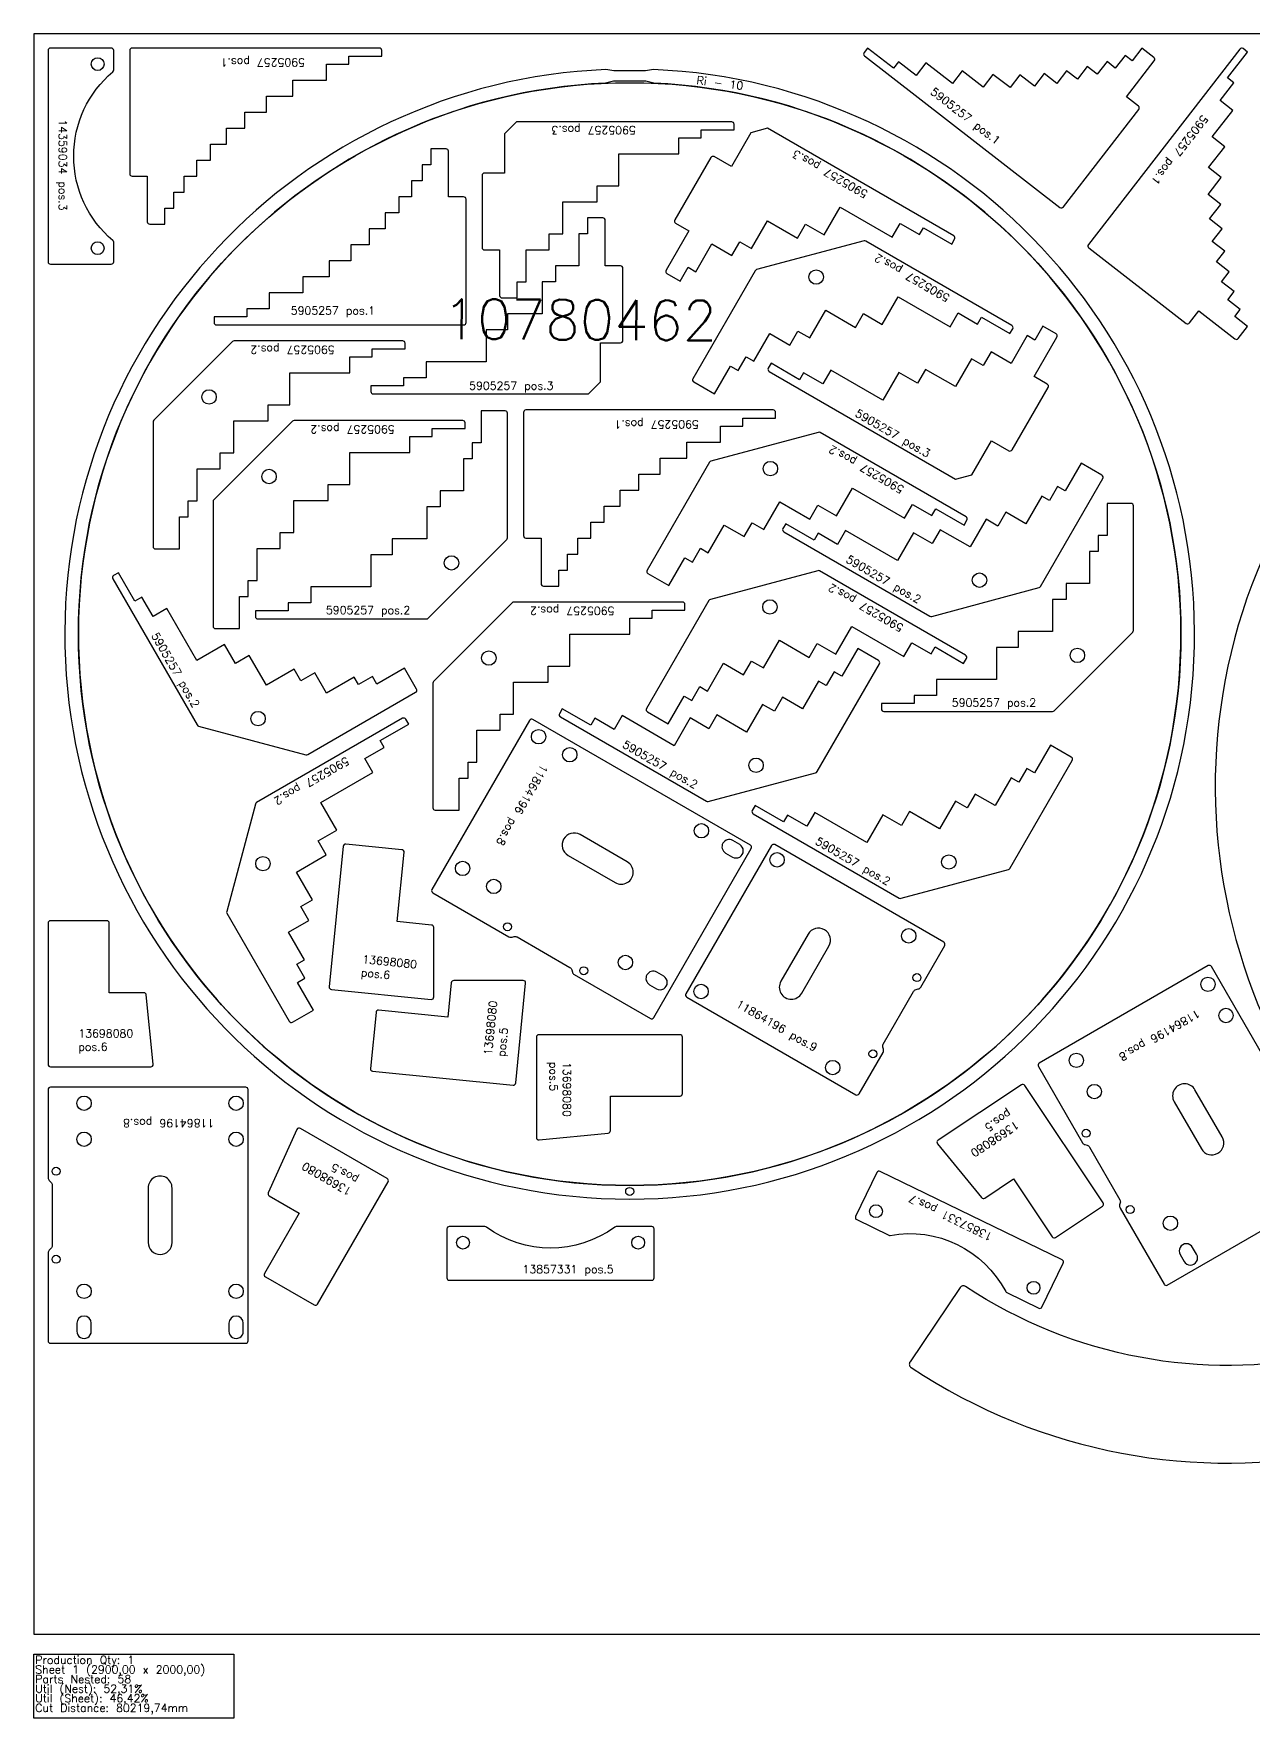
# Model space of a CAD drawing. Header units: millimetres. Extents: x 0 to 2900, y -105 to 2000.
# Drawn here: x 0 to 1524, y -105 to 2000 of the extents above; entities that cross this region are included whole.
import ezdxf

# ---------------------------------------------------------------- set-up
doc = ezdxf.new("R2010")
doc.units = ezdxf.units.MM
for name, color, linetype in [('11864196', 7, 'Continuous'), ('13698080', 7, 'Continuous'), ('13857331', 7, 'Continuous'), ('14359034', 7, 'Continuous'), ('5905257', 7, 'Continuous'), ('sheet', 24, 'Continuous'), ('Stats', 7, 'Continuous'), ('Texto', 7, 'Continuous')]:
    doc.layers.add(name, color=color, linetype=linetype)
doc.styles.get("Standard").update_dxf_attribs({"font": 'txt.shx'})

msp = doc.modelspace()

# ---------------------------------------------------------------- linework, layer by layer
at = {"color": 31}
for points in [[(724.9713609562386, 1953.507240723586), (714.9643315906651, 1955.154363255715, 47.14072687747872), (774.8431237387485, 1955.154363255715), (764.8360943731749, 1953.507240723586, 0.0141593486448423)], [(724.772801322957, 1940.496170327766), (714.7656169678448, 1938.130006621824, 45.70095817957585), (775.0418383615688, 1938.130006621824), (765.0346540064857, 1940.496170327766, 0.0145696089754506)]]:
    msp.add_lwpolyline(points, format="xyb", close=True, dxfattribs=at)
at = {"color": 41}
for points in [[(1875.061167707028, 550.0312508814781, 0.4117789126933751), (1873.523063030596, 556.9028053362783, -0.9917148530876204), (2507.716621612641, 1566.142215597863, 0.4117789124675645), (2514.575142049011, 1567.737434719119), (2574.167599214492, 1662.571347034784, 0.4162690241014815), (2572.564612275794, 1669.48373186276, 0.9930117941901034), (1808.545254537821, 453.6428649893783, 0.4162690233419414), (1815.468710541549, 455.1973385658156)], [(1828.396669448166, 1430.687805288055, 0.41177891318608), (1829.721879485224, 1423.772037436018, -0.9917148530861652), (1164.670101842536, 434.5947075166508, 0.4117789128568999), (1157.765598368855, 433.2120078357723), (1095.273526294503, 340.2632434331785, 0.4162690242698682), (1096.662327010605, 333.3046614144516, 0.9930117941890159), (1897.85689157402, 1524.97653834694, 0.4162690233078419), (1890.888741522516, 1523.636569690646)]]:
    msp.add_lwpolyline(points, format="xyb", close=True, dxfattribs=at)
at = {"color": 31}
for centre, radius in [((744.9037276647068, 1249.789470053518), 688.9999999996592), ((744.9037276647068, 553.2894700530524), 5)]:
    msp.add_circle(centre, radius, dxfattribs=at)
at = {"layer": '11864196', "color": 41}
for points in [[(770.8010029032832, 769.4856766498291, 0.4142135634196399), (774.8990791146385, 770.5837528611752), (896.8990791150065, 981.8939513843643, 0.4142135627340851), (895.8010029036612, 985.9920275957204), (623.8690261156213, 1142.992027596196, 0.4142135613114287), (619.7709499042659, 1141.893951384848), (497.7709499038974, 930.5837528616589, 0.4142135619968565), (498.8690261152436, 926.4856766503037), (594.0702740009222, 871.5212105560972, 0.1989123676024684), (597.864369226457, 871.0217084435551), (600.6935004704724, 871.7797718756244, -0.1989123676126144), (604.487595696009, 871.2802697630818), (670.182433322533, 833.3513375748863, -0.198912367122249), (672.5120624539946, 830.3153057814583), (673.2701258861407, 827.4861745374639, 0.1989123680841803), (675.5997550176044, 824.4501427440356)], [(682.8901507808565, 999.2196142365704, 0.9999959392483992), (667.8901507808112, 973.2388521230637), (726.7798782380936, 939.238852122961, 1.000004060534777), (741.7798782381392, 965.2196142364676)], [(873.7484440204136, 991.7958751730523, 0.9999890616376127), (864.7484440203864, 976.2074179049479), (873.4086980582221, 971.2074179049333, 1.000010938770756), (882.4086980582492, 986.7958751730373)], [(1138.63001869356, 860.5842211301906, 0.4142135636112628), (1137.531942482214, 864.6822973415456), (926.2217439590235, 986.6822973419142, 0.4142135636926614), (922.1236677476682, 985.5842211305679), (815.1236677473454, 800.254784720885, 0.4142135615838899), (816.2217439586916, 796.1567085095297), (1027.531942481881, 674.1567085091611, 0.4142135615021181), (1031.630018693237, 675.2547847205072), (1061.594484787367, 727.1547624170079, 0.198912367530472), (1062.09398689991, 730.9488576425425), (1061.335923467611, 733.7779888861612, -0.1989123674324396), (1061.835425580153, 737.5720841116957), (1099.764357768578, 803.2669217386185, -0.1989123675485278), (1102.800389562005, 805.5965508700806), (1105.629520805772, 806.3546143018297, 0.1989123676427709), (1108.6655525992, 808.6842434332933)], [(933.8960811068943, 815.9746391969417, 1.00000454097852), (959.8768432204016, 800.9746391968969), (993.8768432205042, 859.8643666541791, 0.9999954598766944), (967.896081106997, 874.8643666542243)], [(778.7484440201263, 827.2510484541747, 0.999989061637606), (769.7484440200992, 811.6625911860705), (778.408698057935, 806.6625911860555, 1.000010938482047), (787.4086980579622, 822.2510484541599)], [(1412.730308310085, 437.4356005057466, 0.4142135621430367), (1416.828525923866, 436.3380521514096), (1628.123008627283, 558.3652687020435, 0.4142135631829488), (1629.220556981621, 562.4634863158227), (1472.185532404165, 834.3752386472694, 0.4142135625881664), (1468.087314790386, 835.472787001607), (1256.792832086969, 713.445570450973, 0.4142135623757606), (1255.69528373263, 709.3473528371934), (1310.67201165597, 614.1531853748182, 0.1989123677959785), (1313.708343489361, 611.8239473151954), (1316.53757235136, 611.06624829227, -0.1989123681539217), (1319.573904184751, 608.7370102326453), (1357.511297804827, 543.0470585426986, -0.1989123676633897), (1358.011288607211, 539.2530276864205), (1357.253589584362, 536.4237988244017, 0.1989123682776553), (1357.753580386746, 532.6297679681217)], [(18.00000010041619, 366.579595356793, 0.4142135624898732), (21.00000010041619, 363.5795953567932), (265.0000001004163, 363.5795953567932, 0.4142135620080702), (268.0000001004163, 366.579595356793), (268.0000001004162, 680.579595356793, 0.414213562241207), (265.0000001004162, 683.579595356793), (21.00000010041615, 683.5795953567927, 0.4142135627231279), (18.00000010041615, 680.5795953567929), (18.00000010041616, 570.6506631687122, 0.1989123673174992), (19.46446619448532, 567.1151292627533), (21.53553400634813, 565.0440614508339, -0.1989123679215707), (23.00000010041616, 561.5085275448733), (23.00000010041618, 485.6506631687124, -0.1989123674313057), (21.53553400634814, 482.1151292627535), (19.46446619448534, 480.0440614508343, 0.1989123677988715), (18.00000010041617, 476.5085275448736)], [(1451.432957727539, 680.3514396930461, 1.000004060488103), (1425.454127886956, 665.348093395837), (1459.461712827296, 606.4627457571796, 0.9999959383774987), (1485.440542667881, 621.4660920543886)], [(173.0000001004161, 557.5795953567928, 1.000004060830306), (143.0000001004161, 557.5795953567928), (143.0000001004161, 489.579595356793, 0.9999959387196108), (173.0000001004161, 489.579595356793)], [(1448.489748071851, 483.4927657238185, 1.000008016806934), (1432.9024501675, 474.4907579454928), (1437.903565599903, 465.8311479986315, 1.000010938233446), (1453.490863504254, 474.8331557769571)], [(72.00000010041617, 388.5795953567932, 0.9999947570632416), (54.00000010041618, 388.5795953567932), (54.00000010041618, 378.5795953567931, 1.000005242663069), (72.00000010041617, 378.5795953567931)], [(262.0000001004163, 388.5795953567932, 0.999994757816198), (244.0000001004162, 388.5795953567932), (244.0000001004162, 378.5795953567931, 1.00000524341597), (262.0000001004163, 378.5795953567931)]]:
    msp.add_lwpolyline(points, format="xyb", close=True, dxfattribs=at)
for centre, radius in [((631.0914579799193, 1121.501646539416), 9), ((670.06260115018, 1099.001646539348), 8.999999999999943), ((834.6074278690573, 1004.001646539061), 9), ((929.1140488044039, 967.6919162851428), 9), ((536.0914579796322, 956.9568198205384), 9), ((575.0626011498927, 934.4568198204704), 8.999999999999943), ((592.2036173011822, 884.1459306879854), 5), ((1093.658875523281, 872.6919162848556), 9), ((739.6074278687704, 839.4568198201833), 9), ((687.4664117173747, 829.145930687819), 4.999999999999771), ((1103.969764655646, 820.5509001334601), 4.999999999999886), ((1467.698013718958, 812.1522285890007), 9), ((834.1140488041167, 803.1470895662652), 9), ((1490.203033164773, 773.1839838281246), 8.999999999999943), ((998.6588755229943, 708.1470895659784), 9), ((1048.96976465548, 725.2881057172681), 5), ((1303.165424728592, 717.1310353733433), 9), ((1325.670444174406, 678.1627906124668), 8.999999999999943), ((63.00000010041614, 663.5795953567927), 9), ((253.0000001004161, 663.579595356793), 9), ((63.00000010041614, 618.5795953567929), 8.999999999999943), ((253.0000001004161, 618.5795953567929), 8.999999999999943), ((1315.366271090003, 626.0204468116109), 5), ((28.00000010041616, 578.5795953567927), 5), ((1370.378540846437, 530.764737396136), 4.999999999999771), ((1420.691637390064, 513.630201622101), 9), ((28.00000010041618, 468.579595356793), 4.999999999999771), ((63.00000010041618, 428.5795953567929), 9), ((253.0000001004161, 428.5795953567929), 9)]:
    msp.add_circle(centre, radius, dxfattribs=at)
at = {"layer": '13698080', "color": 41}
for points in [[(460.2856300677782, 980.4002879380632), (390.1316810478818, 987.3769230090624, 0.4142135633534584), (386.8495285333765, 984.6885266708115), (369.3832010152011, 809.0548812522079, 0.414213562765139), (372.071597353451, 805.7727287377018), (496.792412887005, 793.3695550334207, 0.4435527628524473), (500.0892909751335, 796.3548294912912), (500.0892900633233, 883.2815113325647, 0.385470661904375), (497.3861681514499, 886.2667857274512), (454.3645618503279, 890.5451770585797), (462.9740264060292, 977.1181354235569, 0.4142135635073178)], [(91.50000010041614, 891.5877138209154), (21.00000010041524, 891.5877138209154, 0.4142135628080297), (18.00000010041615, 888.5877138209155), (18.00000010041619, 712.0877138209136, 0.4142135630456311), (21.00000010041528, 709.0877138209171), (146.3360306155603, 709.0877138209171, 0.4435527639200178), (149.3213050388233, 712.3845919403802), (140.7190950940501, 798.884591940382, 0.3854706609092853), (137.733820670787, 801.5877138209155), (94.50000010041616, 801.5877138209155), (94.50000010041614, 888.5877138209155, 0.4142135629619415)], [(427.8615112377623, 777.1111078941792), (420.8848761667631, 706.9571588742838, 0.4142135616428244), (423.573272505014, 703.6750063597763), (599.2069179236177, 686.2086788416007, 0.4142135630527814), (602.489070438124, 688.8970751798527), (614.8922441424048, 813.6178907134047, 0.4435527633331067), (611.9069696845341, 816.9147688015332), (524.980287843261, 816.9147678897244, 0.3854706614341407), (521.9950134483744, 814.2116459778501), (517.716622117246, 771.1900396767279), (431.1436637522685, 779.799504232429, 0.4142135623154958)], [(810.8528014719944, 675.583752649829), (810.8528014721174, 746.083752649829, 0.4142135616852672), (807.8528014721227, 749.0837526498352), (631.3528014721207, 749.0837526501434, 0.4142135621822747), (628.3528014721156, 746.0837526501475), (628.352801471897, 620.7477221350047, 0.4435527630504101), (631.6496795913567, 617.7624477117356), (718.1496795913718, 626.3646576563569, 0.3854706606619395), (720.8528014719119, 629.349932079616), (720.8528014719875, 672.5837526499872), (807.8528014719893, 672.5837526498354, 0.4142135623576892)], [(1277.117290896652, 495.7690780582962), (1335.778493981693, 534.872955776697, 0.4142135619269009), (1336.610720593039, 539.0331719810988), (1238.712360063993, 685.8941981443581, 0.414213562424009), (1234.552143859592, 686.7264247557043), (1130.263316342972, 617.2069238908265, 0.4435527632388569), (1129.608010380255, 612.8078509416674), (1184.744200553168, 545.6048112101959, 0.3854706596006388), (1188.727496108941, 545.0114413436067), (1224.701225592947, 568.9917254979924), (1272.957074692251, 496.601304669643, 0.4142135621925201)], [(289.5289831004161, 446.720045913804), (350.5837740672192, 411.470045913804, 0.4142135614656281), (354.6818502785725, 412.5681221251573), (442.9318502785731, 565.4216058931124, 0.4142135619629976), (441.83377406722, 569.5196821044657), (333.2895876316035, 632.1876973620376, 0.4435527621613526), (329.0558250840575, 630.8251543690312), (293.255557424918, 551.6128519692909, 0.3854706600445015), (294.4893199724642, 547.7792425395905), (331.9309068890638, 526.1623322544051), (288.4309068890629, 450.8181221251573, 0.4142135626539144)]]:
    msp.add_lwpolyline(points, format="xyb", close=True, dxfattribs=at)
at = {"layer": '13857331', "color": 41}
for points in [[(1214.854998223508, 428.2740913536521, 0.1604098215238736), (1216.201451735265, 426.9668797905253), (1256.228282701735, 407.508063200867, 0.4142135624115669), (1260.238001628783, 408.8944809323152), (1286.908230450713, 463.7552036270252, 0.4142135621725729), (1285.521812719265, 467.7649225540731), (1057.98471695268, 578.3807896351935, 0.4142135620723355), (1053.974998025631, 576.9943719037456), (1027.304769203701, 522.1336492090355, 0.4142135614833802), (1028.69118693515, 518.1239302819871), (1068.71801790162, 498.6651136923287, 0.1604098213417563), (1070.57772599494, 498.4136679967217, -0.3292927799698382)], [(565.7889740999998, 508.8315635025928, 0.1604098219705626), (564.0064979649358, 509.4185200245565), (519.5004001772359, 509.4185200245565, 0.4142135606295619), (516.5004001772357, 506.4185200245546), (516.5004001772357, 445.4185200245546, 0.414213563661643), (519.5004001772359, 442.4185200245546), (772.5004001772357, 442.4185200245548, 0.4142135624954323), (775.5004001772357, 445.4185200245546), (775.5004001772357, 506.4185200245548, 0.4142135619462133), (772.5004001772357, 509.4185200245566), (727.9943023895356, 509.4185200245566, 0.1604098219263755), (726.2118262544719, 508.8315635025928, -0.3292927799692542)]]:
    msp.add_lwpolyline(points, format="xyb", close=True, dxfattribs=at)
for centre in [(1052.724578119555, 528.6783657561081), (536.5004001772359, 489.4185200245528), (755.5004001772357, 489.4185200245528), (1249.683566154661, 432.9278721167195)]:
    msp.add_circle(centre, 8, dxfattribs=at)
at = {"layer": '14359034', "color": 41}
msp.add_lwpolyline([(98.93617010041606, 1952.411736621785, 0.2208024940821849), (99.99999988749651, 1954.703296114194), (99.99999988753893, 1978.999999971508, 0.4142135632477363), (96.99999988754415, 1981.999999971513), (20.99999988754325, 1981.999999971645, 0.4142135626628073), (17.999999887538, 1978.99999997165), (17.99999988707727, 1714.99999997165, 0.4142135621988686), (20.99999988707203, 1711.999999971646), (96.99999988707295, 1711.999999971513, 0.4142135626735578), (99.9999998870782, 1714.999999971507), (99.9999998871206, 1739.296703828818, 0.220802495035157), (98.93617010004817, 1741.588263321204, -0.4642383454426976)], format="xyb", close=True, dxfattribs=at)
for centre in [(79.99999988750832, 1961.999999971543), (79.99999988710694, 1731.999999971542)]:
    msp.add_circle(centre, 8, dxfattribs=at)
at = {"layer": '5905257', "color": 41}
for points in [[(366.000000100416, 1941.999999621785), (366.000000100416, 1961.999999621784), (394.000000100416, 1961.999999621784), (394.000000100416, 1971.999999621784), (435.0000001004159, 1971.999999621784), (435.0000001004159, 1978.999999621784, 0.4142135622788782), (432.0000001004158, 1981.999999621784), (123.0000001004161, 1981.999999621784, 0.4142135629474307), (120.0000001004161, 1978.999999621784), (120.0000001004161, 1824.999999621784, 0.414213562320183), (123.0000001004161, 1821.999999621784), (142.0000001004161, 1821.999999621784), (142.0000001004161, 1764.999999621783, 0.4142135620421091), (145.0000001004161, 1761.999999621783), (164.0000001004161, 1761.999999621783), (164.0000001004161, 1781.999999621783), (175.0000001004161, 1781.999999621783), (175.0000001004161, 1801.999999621784), (188.0000001004161, 1801.999999621784), (188.0000001004161, 1821.999999621784), (204.0000001004161, 1821.999999621784), (204.0000001004161, 1841.999999621784), (221.0000001004161, 1841.999999621784), (221.0000001004161, 1861.999999621784), (241.0000001004161, 1861.999999621784), (241.0000001004161, 1881.999999621782), (264.0000001004161, 1881.999999621782), (264.0000001004161, 1901.999999621784), (291.000000100416, 1901.999999621784), (291.000000100416, 1921.999999621784), (324.000000100416, 1921.999999621784), (324.000000100416, 1941.999999621785)], [(1115.144000728962, 1963.449204621785), (1102.893477831104, 1947.640198051827), (1080.76086863316, 1964.790930108829), (1074.635607184231, 1956.886426823849), (1042.227143715813, 1981.99999876446), (1037.939460701563, 1976.466846464974, 0.4142135620701383), (1038.473233252378, 1972.257917044801), (1282.722384758259, 1782.987338272882, 0.4142135631564395), (1286.931314178431, 1783.521110823697), (1381.260340491945, 1905.250461412389, 0.4142135625287896), (1380.726567941129, 1909.459390832561), (1365.708011699667, 1921.097387585527), (1400.622001958565, 1966.153056309913, 0.4142135622509778), (1400.08822940775, 1970.361985730086), (1385.069673166288, 1981.999982483052), (1372.819150268429, 1966.190975913092), (1364.124196654951, 1972.928763506914), (1351.873673757092, 1957.119756936955), (1341.597819486618, 1965.082596820563), (1329.347296588759, 1949.273590250603), (1316.700091332792, 1959.074008568889), (1304.449568434933, 1943.265001998929), (1291.011912850467, 1953.67794646211), (1278.761389952608, 1937.868939892149), (1262.952383382648, 1950.119462790009), (1250.70186048479, 1934.31045622005), (1232.521502929336, 1948.398557552588), (1220.270980031476, 1932.589550982626), (1198.92882116203, 1949.127756894736), (1186.678298264172, 1933.318750324776), (1160.593437423738, 1953.532113106243), (1148.342914525878, 1937.723106536281)], [(1498.639475556798, 1904.140958621785), (1482.830468986836, 1916.391481519645), (1499.981201043839, 1938.524090717589), (1492.076697758862, 1944.649352166516), (1517.190269699472, 1977.057815634934), (1511.657117399983, 1981.345498649187, 0.4142135609331109), (1507.448187979814, 1980.811726098369), (1318.177609207894, 1736.562574592489, 0.4142135621422088), (1318.711381758707, 1732.353645172318), (1440.440732347398, 1638.024618858805, 0.4142135617633887), (1444.649661767571, 1638.55839140962), (1456.287658520537, 1653.576947651082), (1501.343327244924, 1618.662957392183, 0.4142135614853061), (1505.552256665097, 1619.196729942998), (1517.190253418063, 1634.215286184459), (1501.381246848103, 1646.465809082319), (1508.119034441925, 1655.160762695797), (1492.310027871967, 1667.411285593655), (1500.272867755575, 1677.687139864129), (1484.463861185612, 1689.93766276199), (1494.264279503899, 1702.584868017958), (1478.455272933941, 1714.835390915815), (1488.868217397121, 1728.273046500281), (1473.059210827161, 1740.52356939814), (1485.30973372502, 1756.332575968101), (1469.500727155061, 1768.583098865958), (1483.588828487599, 1786.763456421412), (1467.779821917639, 1799.01397931927), (1484.318027829749, 1820.356138188717), (1468.509021259787, 1832.606661086577), (1488.722384041254, 1858.69152192701), (1472.913377471294, 1870.942044824869)], [(588.3807205980124, 1825.789470053518), (563.3807205980124, 1825.789470053518, 0.4142135625030355), (560.3807205980123, 1822.789470053518), (560.3807205980123, 1732.789470053518, 0.414213561546281), (563.3807205980124, 1729.789470053518), (582.3807205980124, 1729.789470053518), (582.3807205980124, 1672.789470053518, 0.4142135629238348), (585.3807205980124, 1669.789470053518), (604.3807205980124, 1669.789470053518), (604.3807205980124, 1689.789470053518), (615.3807205980124, 1689.789470053518), (615.3807205980124, 1729.789470053518), (644.3807205980124, 1729.789470053518), (644.3807205980124, 1749.789470053518), (661.3807205980124, 1749.789470053518), (661.3807205980124, 1789.789470053518), (704.3807205980124, 1789.789470053518), (704.3807205980124, 1809.789470053518), (731.3807205980124, 1809.789470053518), (731.3807205980124, 1849.789470053518), (806.3807205980124, 1849.789470053518), (806.3807205980124, 1869.78947005352), (834.3807205980121, 1869.78947005352), (834.3807205980121, 1879.78947005352), (875.3807205980121, 1879.78947005352), (875.3807205980121, 1886.789470053518, 0.4142135605694144), (872.3807205980124, 1889.789470053518), (603.3807205980124, 1889.789470053518), (588.3807205980124, 1874.789470053518)], [(872.00283205624, 1833.85278474176), (850.3521969616291, 1846.35278474176, 0.4142135626035265), (846.2541207502755, 1845.254708530407), (801.2541207502755, 1767.312422189807, 0.4142135606181008), (802.3521969616291, 1763.214345978454), (818.8066796335332, 1753.714345978454), (790.3066796335333, 1704.350897962741, 0.414213562993279), (791.4047558448856, 1700.252821751386), (807.8592385167904, 1690.752821751386), (817.8592385167917, 1708.073329827078), (827.3855179584209, 1702.573329827078), (847.38551795842, 1737.214345978454), (872.5002546681686, 1722.714345978454), (882.5002546681686, 1740.034854054143), (897.2226865325039, 1731.534854054143), (917.222686532504, 1766.17587020552), (954.4617788952347, 1744.67587020552), (964.4617788952347, 1761.996378281209), (987.8444647974147, 1748.496378281209), (1007.844464797414, 1783.137394432585), (1072.796370081247, 1745.637394432585), (1082.796370081249, 1762.957902508277), (1107.045081387213, 1748.957902508277), (1112.045081387212, 1757.61815654612), (1147.552122942374, 1737.11815654612), (1151.052122942374, 1743.180334372611, 0.4142135623255843), (1149.95404673102, 1747.278410583964), (916.9932131130064, 1881.778410583964), (896.5028320562401, 1876.288029527198)], [(294.3807205980125, 1676.101806591585), (294.3807205980125, 1656.101806591587), (266.3807205980124, 1656.101806591587), (266.3807205980124, 1646.101806591585), (225.3807205980124, 1646.101806591585), (225.3807205980124, 1639.101806591585, 0.4142135610039547), (228.3807205980124, 1636.101806591585), (537.3807205980124, 1636.101806591585, 0.4142135620901943), (540.3807205980124, 1639.101806591585), (540.3807205980124, 1793.101806591585, 0.4142135619395094), (537.3807205980124, 1796.101806591585), (518.3807205980124, 1796.101806591585), (518.3807205980123, 1853.101806591585, 0.4142135616614146), (515.3807205980123, 1856.101806591586), (496.3807205980123, 1856.101806591586), (496.3807205980123, 1836.101806591587), (485.3807205980124, 1836.101806591587), (485.3807205980124, 1816.101806591585), (472.3807205980123, 1816.101806591585), (472.3807205980123, 1796.101806591585), (456.3807205980124, 1796.101806591585), (456.3807205980124, 1776.101806591584), (439.3807205980123, 1776.101806591584), (439.3807205980123, 1756.101806591587), (419.3807205980124, 1756.101806591587), (419.3807205980124, 1736.101806591585), (396.3807205980124, 1736.101806591585), (396.3807205980124, 1716.101806591585), (369.3807205980124, 1716.101806591585), (369.3807205980124, 1696.101806591585), (336.3807205980124, 1696.101806591585), (336.3807205980124, 1676.101806591585)], [(708.3807205980124, 1613.789470053518), (733.3807205980124, 1613.789470053518, 0.4142135633536135), (736.3807205980124, 1616.789470053518), (736.3807205980124, 1706.789470053518, 0.4142135607412662), (733.3807205980124, 1709.789470053518), (714.3807205980124, 1709.789470053518), (714.3807205980124, 1766.789470053518, 0.4142135621212282), (711.3807205980124, 1769.789470053518), (692.3807205980124, 1769.789470053518), (692.3807205980124, 1749.789470053518), (681.3807205980132, 1749.789470053518), (681.3807205980132, 1709.789470053518), (652.3807205980124, 1709.789470053518), (652.3807205980124, 1689.789470053518), (635.3807205980124, 1689.789470053518), (635.3807205980124, 1649.789470053518), (592.3807205980132, 1649.789470053518), (592.3807205980132, 1629.789470053518), (565.3807205980124, 1629.789470053518), (565.3807205980124, 1589.789470053518), (490.3807205980123, 1589.789470053518), (490.3807205980123, 1569.789470053517), (462.3807205980121, 1569.789470053517), (462.3807205980121, 1559.789470053516), (421.3807205980121, 1559.789470053516), (421.3807205980121, 1552.789470053518, 0.4142135609580699), (424.3807205980123, 1549.789470053518), (693.3807205980124, 1549.789470053518), (708.3807205980124, 1564.789470053518)], [(1145.443966612438, 1633.858064053518), (1155.443966612438, 1651.178572129207), (1179.692677918402, 1637.178572129207), (1184.692677918402, 1645.838826167051), (1220.199719473564, 1625.338826167051), (1223.699719473563, 1631.401003993541, 0.4142135627660499), (1222.60164326221, 1635.499080204894), (1040.080416062735, 1740.877759861333, 0.1989123679251157), (1037.803958927212, 1741.177461128452), (903.6020160139543, 1705.218158902476, 0.198912367844392), (901.7803969378896, 1703.820381423601), (823.901717281466, 1568.930551432294, 0.414213563024679), (824.9997934928192, 1564.83247522094), (850.9805556063524, 1549.832475220941), (870.9805556063523, 1584.473491372319), (880.5068350479819, 1578.973491372319), (890.5068350479821, 1596.293999448007), (900.0331144896097, 1590.793999448008), (920.0331144896111, 1625.435015599387), (945.14785119936, 1610.935015599387), (955.1478511993588, 1628.255523675074), (969.870283063694, 1619.755523675074), (989.8702830636942, 1654.396539826452), (1027.109375426425, 1632.896539826452), (1037.109375426425, 1650.21704790214), (1060.492061328605, 1636.71704790214), (1080.492061328604, 1671.358064053518)], [(1197.14850210481, 1491.412946234862), (1218.7991371994, 1478.912946234825, 0.4142135611012227), (1222.897213410755, 1480.011022446171), (1267.897213410891, 1557.953308786692, 0.4142135613491809), (1266.799137199546, 1562.051384998049), (1250.344654527658, 1571.551384998077), (1278.844654527743, 1620.914833013739, 0.4142135618423969), (1277.746578316397, 1625.012909225094), (1261.292095644509, 1634.512909225123), (1251.292095644479, 1617.192401149452), (1241.76581620286, 1622.692401149468), (1221.7658162028, 1588.051384998127), (1196.651079493077, 1602.551384998171), (1186.651079493045, 1585.230876922498), (1171.928647628725, 1593.730876922524), (1151.928647628664, 1559.089860771179), (1114.68955526597, 1580.589860771245), (1104.689555265942, 1563.269352695576), (1081.306869363785, 1576.769352695617), (1061.306869363724, 1542.128336544273), (996.3549640799567, 1579.628336544387), (986.3549640799263, 1562.307828468715), (962.1062527739869, 1576.307828468757), (957.1062527739714, 1567.647574430921), (921.5992112188457, 1588.147574430983), (918.0992112188347, 1582.085396604499, 0.4142135608232364), (919.197287430181, 1577.987320393143), (1152.158121047961, 1443.487320392737), (1172.648502104736, 1448.977701449468)], [(395.2167964580418, 1576.101806591585), (395.2167964580418, 1596.101806591585), (423.2167964580417, 1596.101806591585), (423.2167964580417, 1606.101806591586), (464.2167964580417, 1606.101806591586), (464.2167964580417, 1613.101806591585, 0.414213562863865), (461.2167964580418, 1616.101806591585), (250.4594371451652, 1616.101806591585, 0.1989123681092679), (248.3381168016184, 1615.223126934695), (150.0954761144942, 1516.980486248009, 0.1989123672452618), (149.216796458042, 1514.859165904433), (149.216796458042, 1359.101806591585, 0.4142135625129473), (152.216796458042, 1356.101806591585), (182.216796458042, 1356.101806591585), (182.216796458042, 1396.101806591585), (193.216796458042, 1396.101806591585), (193.216796458042, 1416.101806591585), (204.216796458042, 1416.101806591585), (204.216796458042, 1456.101806591587), (233.2167964580411, 1456.101806591587), (233.216796458041, 1476.101806591585), (250.216796458042, 1476.101806591585), (250.216796458042, 1516.101806591585), (293.2167964580419, 1516.101806591585), (293.2167964580419, 1536.101806591585), (320.2167964580419, 1536.101806591585), (320.2167964580419, 1576.101806591585)], [(470.2167964580418, 1476.652370223966), (470.2167964580418, 1496.652370223966), (498.2167964580418, 1496.652370223966), (498.2167964580418, 1506.652370223966), (539.2167964580417, 1506.652370223966), (539.2167964580417, 1513.652370223966, 0.4142135638798232), (536.2167964580418, 1516.652370223966), (325.4594371451651, 1516.652370223966, 0.1989123675187202), (323.3381168016183, 1515.773690567541), (225.0954761144943, 1417.53104988039, 0.1989123675720852), (224.216796458042, 1415.409729536813), (224.216796458042, 1259.652370223966, 0.4142135619106926), (227.216796458042, 1256.652370223966), (257.216796458042, 1256.652370223966), (257.216796458042, 1296.652370223966), (268.216796458042, 1296.652370223966), (268.216796458042, 1316.652370223966), (279.216796458042, 1316.652370223966), (279.216796458042, 1356.652370223966), (308.2167964580411, 1356.652370223966), (308.2167964580411, 1376.652370223965), (325.216796458042, 1376.652370223965), (325.2167964580419, 1416.652370223966), (368.2167964580418, 1416.652370223966), (368.2167964580418, 1436.652370223968), (395.2167964580418, 1436.652370223968), (395.2167964580418, 1476.652370223966)], [(346.216796458042, 1308.732448468035), (346.216796458042, 1288.732448468035), (318.216796458042, 1288.732448468035), (318.216796458042, 1278.732448468035), (277.216796458042, 1278.732448468035), (277.216796458042, 1271.732448468035, 0.4142135633681756), (280.216796458042, 1268.732448468035), (490.9741557709178, 1268.732448468035, 0.1989123671607911), (493.095476114466, 1269.61112812446), (591.3381168015887, 1367.853768811611, 0.1989123681716663), (592.2167964580418, 1369.975089155187), (592.2167964580418, 1525.732448468034, 0.4142135624227313), (589.2167964580417, 1528.732448468034), (559.2167964580418, 1528.732448468034), (559.2167964580418, 1488.732448468035), (548.2167964580408, 1488.732448468035), (548.216796458041, 1468.732448468034), (537.2167964580418, 1468.732448468034), (537.2167964580418, 1428.732448468034), (508.2167964580418, 1428.732448468034), (508.2167964580418, 1408.732448468036), (491.2167964580418, 1408.732448468036), (491.216796458042, 1368.732448468034), (448.2167964580418, 1368.732448468034), (448.2167964580418, 1348.732448468033), (421.2167964580418, 1348.732448468033), (421.2167964580418, 1308.732448468035)], [(858.2167964580417, 1489.789470053518), (858.2167964580417, 1509.789470053516), (886.2167964580416, 1509.789470053516), (886.2167964580416, 1519.789470053518), (927.2167964580416, 1519.789470053518), (927.2167964580416, 1526.789470053518, 0.4142135612127672), (924.2167964580417, 1529.789470053518), (615.2167964580418, 1529.789470053518, 0.4142135618812154), (612.2167964580418, 1526.789470053518), (612.2167964580418, 1372.789470053518, 0.4142135617305306), (615.2167964580418, 1369.789470053518), (634.2167964580418, 1369.789470053518), (634.2167964580418, 1312.789470053518, 0.4142135614526911), (637.2167964580418, 1309.789470053518), (656.2167964580417, 1309.789470053518), (656.2167964580417, 1329.789470053517), (667.2167964580418, 1329.789470053517), (667.2167964580418, 1349.789470053518), (680.2167964580418, 1349.789470053518), (680.2167964580418, 1369.789470053518), (696.2167964580417, 1369.789470053518), (696.2167964580417, 1389.78947005352), (713.2167964580417, 1389.78947005352), (713.2167964580417, 1409.789470053516), (733.2167964580417, 1409.789470053516), (733.2167964580417, 1429.789470053518), (756.2167964580416, 1429.789470053518), (756.2167964580416, 1449.789470053518), (783.2167964580417, 1449.789470053518), (783.2167964580417, 1469.789470053518), (816.2167964580417, 1469.789470053518), (816.2167964580417, 1489.789470053518)], [(1088.228239005815, 1394.509353388279), (1098.228239005815, 1411.829861463968), (1122.476950311779, 1397.829861463968), (1127.476950311779, 1406.490115501812), (1162.983991866941, 1385.990115501812), (1166.483991866941, 1392.052293328302, 0.414213562358188), (1165.385915655587, 1396.150369539656), (982.864688456112, 1501.529049196094, 0.1989123680811803), (980.5882313205648, 1501.828750463228), (846.3862884073067, 1465.869448237252, 0.1989123691735681), (844.5646693312667, 1464.471670758362), (766.6859896748433, 1329.581840767056, 0.4142135630190209), (767.7840658861963, 1325.483764555703), (793.7648279997296, 1310.483764555703), (813.7648279997296, 1345.12478070708), (823.2911074413582, 1339.624780707081), (833.2911074413582, 1356.945288782769), (842.8173868829874, 1351.445288782769), (862.8173868829881, 1386.086304934148), (887.9321235927368, 1371.586304934149), (897.9321235927359, 1388.906813009835), (912.6545554570714, 1380.406813009835), (932.6545554570714, 1415.047829161213), (969.893647819803, 1393.547829161212), (979.8936478198028, 1410.868337236902), (1003.276333721982, 1397.368337236902), (1023.276333721982, 1432.009353388279)], [(1014.730815711469, 1379.208083285674), (1004.73081571144, 1361.887575210003), (980.4821044054996, 1375.887575210045), (975.4821044054843, 1367.227321172209), (939.9750628503584, 1387.727321172271), (936.4750628503481, 1381.665143345787, 0.4142135624559807), (937.5731390616943, 1377.567067134432), (1120.094366260987, 1272.188387477675, 0.1989123680373772), (1122.370823396533, 1271.888686210538), (1256.57276630983, 1307.847988436293, 0.1989123683962944), (1258.394385385896, 1309.245765915166), (1336.273065042555, 1444.135595906336, 0.4142135625069509), (1335.174988831209, 1448.233672117691), (1309.194226717702, 1463.233672117737), (1289.194226717641, 1428.592655966394), (1279.667947276022, 1434.092655966411), (1269.667947275992, 1416.772147890739), (1260.141667834373, 1422.272147890756), (1240.141667834311, 1387.631131739412), (1215.026931124588, 1402.131131739456), (1205.026931124559, 1384.810623663786), (1190.304499260238, 1393.310623663811), (1170.304499260177, 1358.669607512469), (1133.065406897484, 1380.169607512534), (1123.065406897454, 1362.849099436863), (1099.682720995297, 1376.349099436903), (1079.682720995237, 1341.708083285561)], [(1128.514388762517, 1193.127823825544), (1128.514388762517, 1173.127823825544), (1100.514388762517, 1173.127823825544), (1100.514388762517, 1163.127823825544), (1059.514388762517, 1163.127823825544), (1059.514388762517, 1156.127823825544, 0.4142135638861166), (1062.514388762517, 1153.127823825544), (1273.271748075393, 1153.127823825544, 0.1989123667803486), (1275.39306841897, 1154.00650348197), (1373.635709106065, 1252.249144169121, 0.1989123687235393), (1374.514388762517, 1254.370464512697), (1374.514388762517, 1410.127823825544, 0.4142135619044355), (1371.514388762518, 1413.127823825544), (1341.514388762517, 1413.127823825544), (1341.514388762517, 1373.127823825544), (1330.514388762517, 1373.127823825544), (1330.514388762517, 1353.127823825544), (1319.514388762517, 1353.127823825544), (1319.514388762517, 1313.127823825544), (1290.514388762517, 1313.127823825544), (1290.514388762517, 1293.127823825546), (1273.514388762517, 1293.127823825546), (1273.514388762517, 1253.127823825544), (1230.514388762517, 1253.127823825544), (1230.514388762517, 1233.127823825542), (1203.514388762517, 1233.127823825542), (1203.514388762517, 1193.127823825544)], [(166.4762146647065, 1281.561270223966), (149.1557065890019, 1271.561270223998), (135.1557065890442, 1295.809981529986), (126.4954525511895, 1290.80998153), (105.9954525512515, 1326.317023085198), (99.93327472475431, 1322.817023085209, 0.4142135620851666), (98.83519851339386, 1318.718946873857), (204.2138781695133, 1136.197719674198, 0.1989123678116847), (206.0354972455364, 1134.799942195328), (340.2374401589745, 1098.840639968756, 0.1989123683408933), (342.5138972943049, 1099.140341236264), (477.4037272857472, 1177.019020892452, 0.4142135620497219), (478.5018034971078, 1181.117097103803), (463.5018034971531, 1207.097859217363), (428.8607873457406, 1187.097859217423), (423.3607873457568, 1196.624138659062), (406.0402792700521, 1186.624138659093), (400.5402792700691, 1196.150418100731), (365.8992631186553, 1176.15041810079), (351.3992631186992, 1201.265154810565), (334.0787550429913, 1191.265154810594), (325.578755043017, 1205.987586674944), (290.9377388916062, 1185.987586675006), (269.4377388916711, 1223.226679037774), (252.1172308159649, 1213.226679037805), (238.6172308160057, 1236.609364940008), (203.9762146645932, 1216.609364940068)], [(1087.560022941711, 1221.690066825544), (1097.560022941711, 1239.010574901232), (1121.808734247675, 1225.010574901231), (1126.808734247676, 1233.670828939078), (1162.315775802837, 1213.170828939078), (1165.815775802838, 1219.233006765569, 0.4142135625969279), (1164.717699591484, 1223.331082976922), (982.1964723920084, 1328.70976263336, 0.1989123695108228), (979.9200152567198, 1329.009463900882), (845.7180723432283, 1293.050161674505, 0.1989123677411307), (843.8964532671631, 1291.652384195627), (766.0177736107396, 1156.762554204321, 0.4142135615379898), (767.1158498220932, 1152.664477992968), (793.096611935626, 1137.664477992968), (813.096611935626, 1172.305494144345), (822.6228913772547, 1166.805494144345), (832.622891377254, 1184.126002220033), (842.1491708188829, 1178.626002220033), (862.1491708188838, 1213.267018371412), (887.2639075286316, 1198.767018371412), (897.2639075286324, 1216.087526447102), (911.9863393929687, 1207.587526447102), (931.9863393929679, 1242.228542598478), (969.2254317556987, 1220.728542598478), (979.2254317556987, 1238.049050674167), (1002.608117657878, 1224.549050674167), (1022.608117657878, 1259.190066825544)], [(744.9037276647065, 1249.789470053518), (744.9037276647065, 1269.789470053518), (772.9037276647066, 1269.789470053518), (772.9037276647066, 1279.789470053518), (813.9037276647066, 1279.789470053518), (813.9037276647066, 1286.789470053518, 0.4142135620649655), (810.9037276647066, 1289.789470053518), (600.1463683518296, 1289.789470053518, 0.1989123671496396), (598.0250480082532, 1288.910790397095), (499.7824073211583, 1190.668149709943, 0.19891236864914), (498.9037276647064, 1188.546829366366), (498.9037276647064, 1032.789470053517, 0.4142135620539549), (501.9037276647057, 1029.789470053517), (531.9037276647065, 1029.789470053517), (531.9037276647065, 1069.789470053518), (542.9037276647063, 1069.789470053518), (542.9037276647063, 1089.789470053519), (553.9037276647063, 1089.789470053519), (553.9037276647063, 1129.789470053518), (582.9037276647063, 1129.789470053518), (582.9037276647063, 1149.789470053518), (599.9037276647063, 1149.789470053518), (599.9037276647063, 1189.789470053519), (642.9037276647065, 1189.789470053519), (642.9037276647065, 1209.789470053517), (669.9037276647064, 1209.789470053517), (669.9037276647064, 1249.789470053518)], [(735.4652152028891, 1147.843969976084), (725.4652152028588, 1130.523461900412), (701.216503896919, 1144.523461900455), (696.2165038969039, 1135.863207862619), (660.7094623417776, 1156.363207862681), (657.2094623417671, 1150.301030036196, 0.4142135623749399), (658.3075385531132, 1146.202953824841), (840.8287657524049, 1040.824274168085, 0.1989123669690967), (843.1052228876932, 1040.524572900557), (977.3071658012467, 1076.483875126702, 0.1989123680974169), (979.128784877315, 1077.881652605575), (1057.007464533975, 1212.771482596747, 0.4142135617597383), (1055.909388322628, 1216.869558808102), (1029.928626209121, 1231.869558808147), (1009.92862620906, 1197.228542656804), (1000.40234676744, 1202.728542656821), (990.40234676741, 1185.408034581149), (980.8760673257916, 1190.908034581165), (960.8760673257314, 1156.267018429823), (935.7613306160082, 1170.767018429867), (925.761330615978, 1153.446510354196), (911.0388987516571, 1161.946510354221), (891.0388987515965, 1127.305494202878), (853.799806388903, 1148.805494202943), (843.7998063888738, 1131.484986127273), (820.4171204867176, 1144.984986127314), (800.4171204866567, 1110.34396997597)], [(423.9885485485761, 1076.897720401431), (413.9885485486074, 1094.218228477135), (438.237259854596, 1108.218228477093), (433.2372598546101, 1116.878482514948), (468.744301409808, 1137.378482514886), (465.2443014098184, 1143.440660341383, 0.4142135620911544), (461.146225198467, 1144.538736552743), (278.6249979988078, 1039.160056896624, 0.1989123656359069), (277.2272205199138, 1037.338437820586), (241.2679182933401, 903.1364949071484, 0.1989123694960506), (241.5676195608734, 900.860037771832), (319.4462992170617, 765.97020778039, 0.4142135603883401), (323.5443754284131, 764.8721315690295), (349.5251375419725, 779.872131568984), (329.5251375420329, 814.5131477203965), (339.0514169836713, 820.0131477203798), (329.0514169837024, 837.3336557960845), (338.5776964253409, 842.833655796068), (318.5776964254004, 877.4746719474817), (343.6924331351744, 891.974671947438), (333.6924331352037, 909.295180023146), (348.414864999554, 917.79518002312), (328.4148649996154, 952.4361961745311), (365.6539573623845, 973.9361961744664), (355.6539573624148, 991.2567042501732), (379.0366432646172, 1004.756704250131), (359.0366432646778, 1039.397720401544)], [(976.4101792822267, 1026.988023513564), (966.4101792821965, 1009.667515437892), (942.1614679762566, 1023.667515437935), (937.1614679762416, 1015.007261400099), (901.6544264211153, 1035.507261400161), (898.1544264211047, 1029.445083573676, 0.4142135633738845), (899.2525026324512, 1025.347007362321), (1081.773729831742, 919.9683277055645, 0.1989123663259835), (1084.050186967058, 919.668626438025), (1218.252129880611, 955.6279286641688, 0.1989123691569345), (1220.073748956653, 957.0257061430556), (1297.952428613312, 1091.915536134226, 0.4142135607608778), (1296.854352401966, 1096.013612345581), (1270.873590288459, 1111.013612345626), (1250.873590288398, 1076.372596194284), (1241.347310846779, 1081.8725961943), (1231.347310846749, 1064.552088118629), (1221.821031405129, 1070.052088118646), (1201.821031405069, 1035.411071967303), (1176.706294695346, 1049.911071967347), (1166.706294695316, 1032.590563891677), (1151.983862830996, 1041.090563891703), (1131.983862830934, 1006.449547740358), (1094.74477046824, 1027.949547740424), (1084.744770468209, 1010.629039664751), (1061.362084566054, 1024.129039664792), (1041.362084565994, 989.4880235134503)]]:
    msp.add_lwpolyline(points, format="xyb", close=True, dxfattribs=at)
for centre in [(978.0234955463764, 1695.877301939985), (219.216796458042, 1546.101806591585), (294.216796458042, 1446.652370223966), (920.8077679397536, 1456.528591274746), (522.2167964580417, 1338.732448468035), (1182.151286777423, 1317.188845398916), (920.1395518756502, 1283.709304712011), (568.9037276647065, 1219.789470053518), (1304.514388762517, 1223.127823825544), (280.456976778, 1144.140799157706), (902.885686268842, 1085.824732089325), (286.5680774823161, 962.9169582881372), (1143.83065034818, 964.968785626805)]:
    msp.add_circle(centre, 9, dxfattribs=at)
at = {"layer": 'sheet', "color": 7}
msp.add_lwpolyline([(1e-07, 1e-07), (2900.0000001, 1e-07), (2900.0000001, 2000.0000001), (1e-07, 2000.0000001)], close=True, dxfattribs=at)
at = {"layer": 'Stats', "color": 151}
msp.add_lwpolyline([(0, -25), (250, -25), (250, -105), (0, -105), (0, -25)], close=True, dxfattribs=at)

# ---------------------------------------------------------------- texts
at = {"color": 31, "insert": (829.3896630909076, 1947.025270736543), "char_height": 10, "attachment_point": 1, "rotation": 352.8408505053984}
msp.add_mtext_dynamic_manual_height_columns('Ri - 10', width=112.2370263054988, gutter_width=12.5, heights=[0], dxfattribs=at)
at = {"layer": 'Stats', "color": 60}
for s, p in [('Sheet 1 (2900,00 x 2000,00)', (2, -49)), ('Production Qty: 1', (2, -37)), ('Parts Nested: 58', (2, -61)), ('Util (Nest): 52,31%', (2, -73)), ('Util (Sheet): 46,42%', (2, -85)), ('Cut Distance: 80219,74mm', (2, -97))]:
    msp.add_text(s, height=10, dxfattribs=at).set_placement(p)
at = {"layer": 'Texto', "color": 41, "attachment_point": 1}
for s, insert, char_height, width, rotation in [('5905257 pos.1', (339.054957880763, 1959.068579745845), 10, 209.2025446627194, 180), ('5905257 pos.1', (1125.987766620692, 1933.452797020946), 10, 209.2025446627194, 322.227615323507), ('5905257 pos.1', (1468.643067956324, 1893.297192729772), 10, 209.2025446627194, 232.22761532348866), ('14359034 pos.3', (41.38020050626578, 1892.924881554225), 10, 115.2897176644846, 269.99999999989984), ('5905257 pos.3', (752.4971056119832, 1874.404119006133), 10, 209.2025446627194, 180), ('5905257 pos.3', (1038.439115131914, 1793.896113223802), 10, 209.2025446627194, 150.00000000000273), ('5905257 pos.2', (1140.906913328062, 1664.10705940339), 10, 209.2025446627194, 150.00000000000273), ('10780462', (511.350696337795, 1668.569943285801), 50, 461.4840053714415, 359.6416767555956), ('5905257 pos.2', (376.1630953805408, 1600.029678361345), 10, 209.2025446627194, 180), ('5905257 pos.1', (831.2717542383888, 1506.858050177112), 10, 209.2025446627194, 180), ('5905257 pos.3', (1030.712219029439, 1531.369617753515), 10, 209.2025446627194, 329.9999999998977), ('5905257 pos.2', (451.1630953805408, 1500.580241994193), 10, 209.2025446627194, 180), ('5905257 pos.2', (1083.691185721439, 1424.758348738152), 10, 209.2025446627194, 150.00000000000273), ('5905257 pos.2', (1019.267868995793, 1348.959087935793), 10, 209.2025446627194, 329.99999999989444), ('5905257 pos.2', (1083.022969657593, 1251.939062175807), 10, 209.2025446627194, 149.99999999999622), ('5905257 pos.2', (725.8500265871762, 1273.717341823743), 10, 209.2025446627194, 180), ('5905257 pos.2', (155.2809203919095, 1253.096345169618), 10, 209.2025446627194, 299.99999999989507), ('5905257 pos.2', (740.0022684869782, 1117.5949746258), 10, 209.2025446627194, 329.9999999998977), ('5905257 pos.2', (395.5236234942276, 1088.093014674228), 10, 209.2025446627194, 209.99999999990678), ('11864196 pos.8', (643.3738897545496, 1082.81728672297), 10, 149.1840493242907, 239.9999999999033), ('5905257 pos.2', (980.9472325663152, 996.7390281632781), 10, 209.2025446627194, 329.99999999990007), ('13698080\\Ppos.6', (411.3530834440082, 848.7470448637116), 10, 74.59567229313687, 354.3207508846041), ('13698080\\Ppos.5', (562.5938809274503, 723.9646298937762), 10, 74.59567229313687, 84.32075088459762), ('11864196 pos.9', (882.029049781642, 793.3367545501709), 10, 149.1840493242907, 329.99999999990007), ('11864196 pos.8', (1458.997837971481, 772.508253426672), 10, 149.1840493242907, 210.00737991579848), ('13698080\\Ppos.5', (671.5224273322368, 715.1363304181764), 10, 74.59567229313687, 269.9999999999023), ('13698080\\Ppos.5', (1232.746282161434, 633.6406601550535), 10, 74.59567229313687, 213.6876392440922), ('11864196 pos.8', (225.6395776575741, 633.600517511443), 10, 149.1840493242907, 180), ('13698080\\Ppos.5', (393.4477073026664, 547.6074005536329), 10, 74.59567229313687, 149.99999999999946), ('13857331 pos.7', (1195.092653086045, 490.9826449046631), 10, 128.0196514489871, 154.07355938780404)]:
    msp.add_mtext(s, dxfattribs=dict(at, insert=insert, char_height=char_height, width=width, rotation=rotation))
at = {"layer": 'Texto', "color": 41, "char_height": 10, "attachment_point": 1}
for s, insert, width in [('5905257 pos.1', (321.3257628176655, 1659.033226467991), 209.2025446627194), ('5905257 pos.3', (544.2643355840411, 1565.174821100904), 209.2025446627194), ('5905257 pos.2', (365.2704975355708, 1284.804576697807), 209.2025446627194), ('5905257 pos.2', (1147.568089840047, 1169.199952055317), 209.2025446627194), ('13698080\\Ppos.6', (55.83596111581598, 755.7383602914024), 74.59567229313687), ('13857331 pos.5', (610.9795971931344, 461.074673337439), 128.0196514489871)]:
    msp.add_mtext(s, dxfattribs=dict(at, insert=insert, width=width))

doc.saveas('drawing.dxf')
